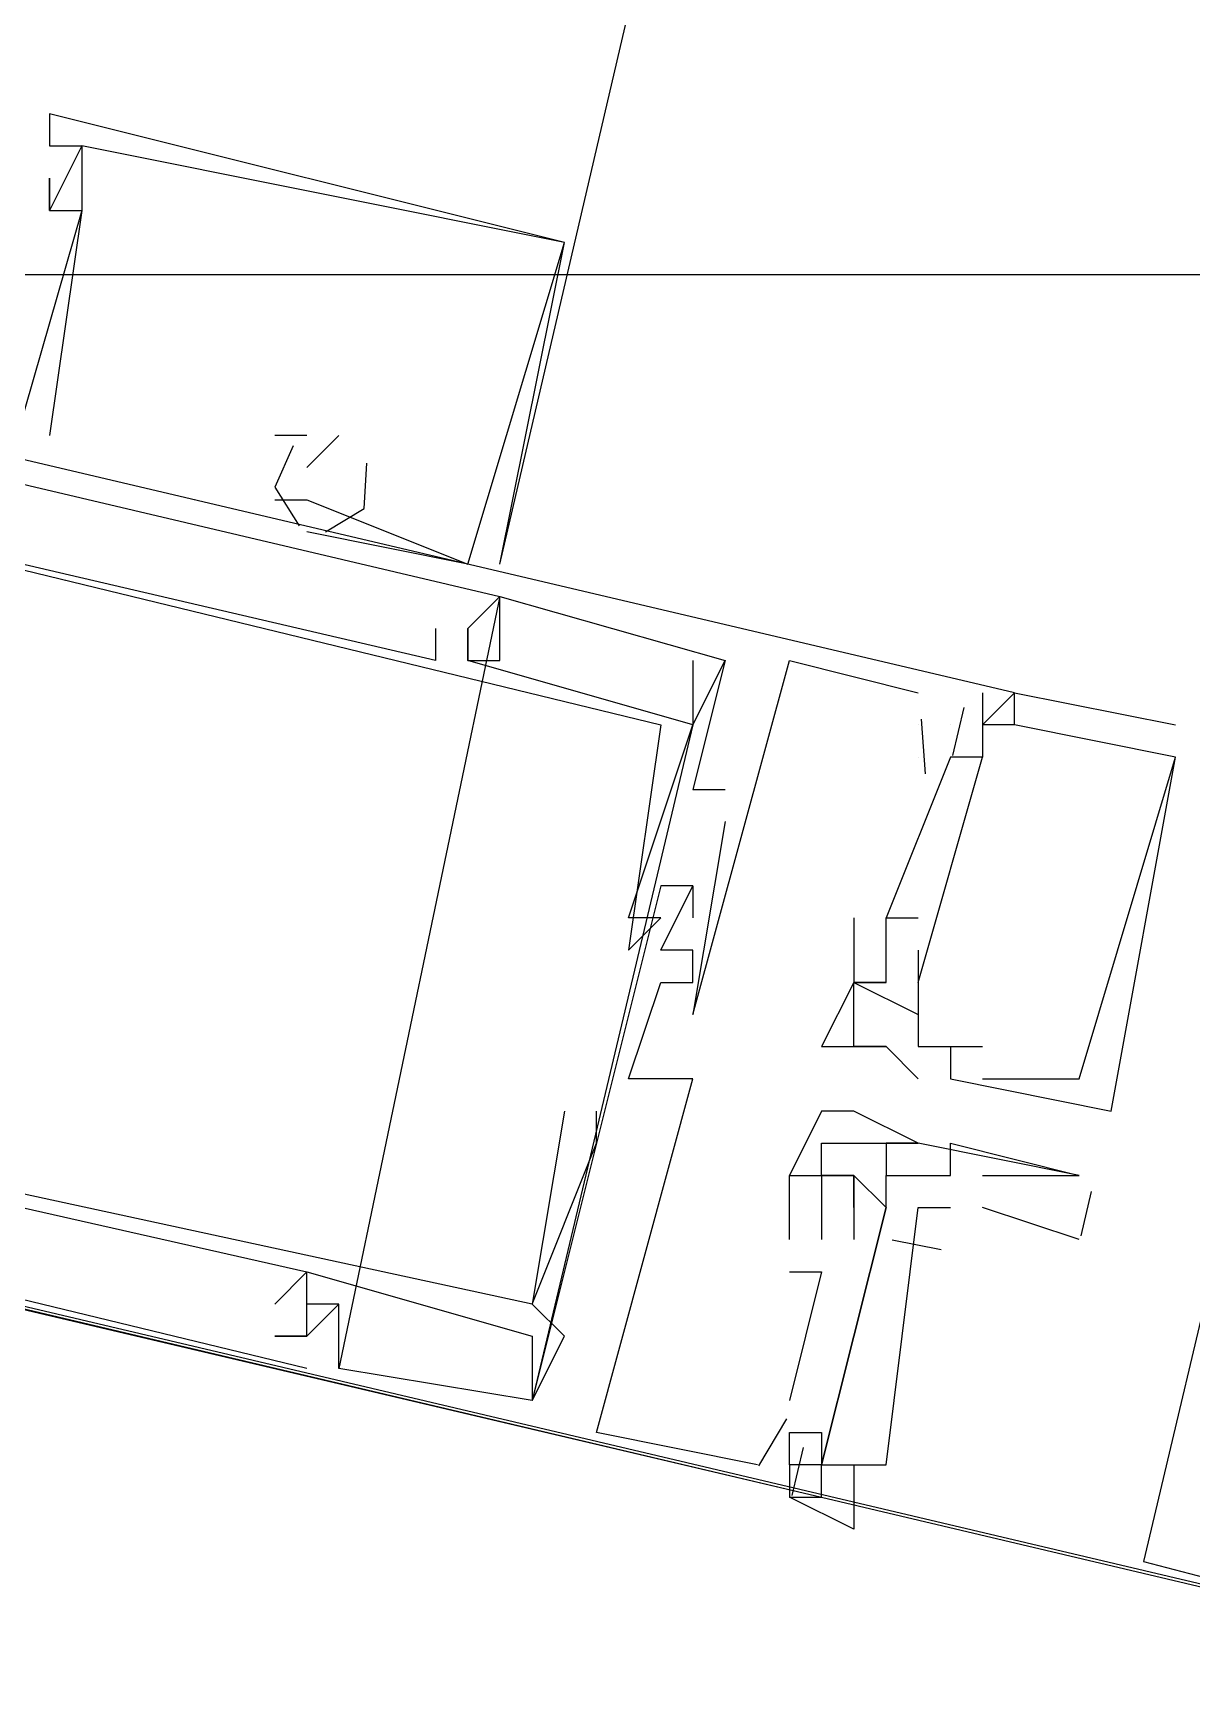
# Model space of a CAD drawing. Header units: feet. Extents: x -84 to 198, y -22 to 181.
# Drawn here: x 123.727 to 124.207, y 111.746 to 112.438 of the extents above; entities that cross this region are included whole.
import ezdxf

# ---------------------------------------------------------------- set-up
doc = ezdxf.new("R2010")
doc.units = ezdxf.units.FT
doc.layers.add('A-AREA-UNIDAD', color=30, linetype='CONTINUOUS')
doc.layers.add('A-LINEA', color=7, linetype='CONTINUOUS')

msp = doc.modelspace()

# ---------------------------------------------------------------- linework, layer by layer
at = {"layer": 'A-AREA-UNIDAD'}
msp.add_lwpolyline([(88, 128.2844), (94.848, 126.6844), (94.928, 125.6533), (94.72, 124.8889), (98.688, 124.0178), (98.88, 125.4578), (99.872, 125.4933), (100.032, 124.0533), (99.68, 123.6444), (99.36, 123.6444), (99.36, 122.9333), (98.96, 122.8978), (97.952, 118.3289), (100.08, 117.9733), (100.192, 117.8133), (106.752, 116.2489), (106.752, 115.7689), (106.912, 115.8933), (114.4, 114.0978), (115.488, 114.2044), (123.28, 112.3378), (124.288, 112.3378), (124.352, 111.8933), (135.968, 109.1733)], dxfattribs=at)
at = {"layer": 'A-LINEA'}
for p, q in [((128.0267, 128.0444), (124.1867, 111.8044)), ((114.5733, 114.0711), (131.1067, 110.1644)), ((114.5733, 114.0711), (127.1067, 111.1111)), ((123.7333, 112.4044), (123.7333, 112.4044)), ((123.7333, 112.4044), (123.7333, 112.4044)), ((123.7333, 112.4044), (123.7333, 112.4044)), ((123.7333, 112.3911), (123.7333, 112.3911)), ((123.7333, 112.3911), (123.7333, 112.3911)), ((123.7333, 112.3911), (123.7333, 112.3911)), ((123.7467, 112.3911), (123.7467, 112.3911)), ((123.7467, 112.3911), (123.7467, 112.3911)), ((123.7467, 112.3911), (123.7467, 112.3911)), ((123.7467, 112.3911), (123.7467, 112.3911)), ((123.7467, 112.3911), (123.7467, 112.3911)), ((123.7467, 112.3911), (123.7467, 112.3911)), ((123.7333, 112.3778), (123.7333, 112.3778)), ((123.7333, 112.3778), (123.7333, 112.3778)), ((123.7333, 112.3778), (123.7333, 112.3778)), ((123.7333, 112.3644), (123.7333, 112.3644)), ((123.7333, 112.3644), (123.7333, 112.3644)), ((123.7333, 112.3644), (123.7333, 112.3644)), ((123.7333, 112.3644), (123.7333, 112.3644)), ((123.7333, 112.3644), (123.7333, 112.3644)), ((123.7333, 112.3644), (123.7333, 112.3644)), ((123.7467, 112.3644), (123.7467, 112.3644)), ((123.7467, 112.3644), (123.7467, 112.3644)), ((123.7467, 112.3644), (123.7467, 112.3644)), ((123.7467, 112.3644), (123.7467, 112.3644)), ((123.7467, 112.3644), (123.7467, 112.3644)), ((123.7467, 112.3644), (123.7467, 112.3644)), ((123.9467, 112.3511), (123.9467, 112.3511)), ((123.9467, 112.3511), (123.9467, 112.3511)), ((123.9467, 112.3511), (123.9467, 112.3511)), ((123.9467, 112.3511), (123.9467, 112.3511)), ((123.9467, 112.3511), (123.9467, 112.3511)), ((123.9467, 112.3511), (123.9467, 112.3511)), ((123.7333, 112.2711), (123.7333, 112.2711)), ((123.7333, 112.2711), (123.7333, 112.2711)), ((123.7333, 112.2711), (123.7333, 112.2711)), ((123.84, 112.2711), (123.8267, 112.2711)), ((123.8267, 112.2711), (123.8267, 112.2711)), ((123.84, 112.2711), (123.8267, 112.2711)), ((123.8267, 112.2711), (123.8267, 112.2711)), ((123.84, 112.2711), (123.8267, 112.2711)), ((123.8267, 112.2711), (123.8267, 112.2711)), ((123.84, 112.2711), (123.84, 112.2711)), ((123.84, 112.2711), (123.84, 112.2711)), ((123.84, 112.2711), (123.84, 112.2711)), ((123.8533, 112.2711), (123.8533, 112.2711)), ((123.8533, 112.2711), (123.8533, 112.2711)), ((123.8533, 112.2711), (123.8533, 112.2711)), ((123.84, 112.2578), (123.84, 112.2578)), ((123.84, 112.2578), (123.84, 112.2578)), ((123.84, 112.2578), (123.84, 112.2578)), ((123.8267, 112.2444), (123.84, 112.2444)), ((123.8267, 112.2444), (123.8267, 112.2444)), ((123.8267, 112.2444), (123.84, 112.2444)), ((123.8267, 112.2444), (123.8267, 112.2444)), ((123.8267, 112.2444), (123.84, 112.2444)), ((123.8267, 112.2444), (123.8267, 112.2444)), ((123.84, 112.2444), (123.84, 112.2444)), ((123.84, 112.2444), (123.84, 112.2444)), ((123.84, 112.2444), (123.84, 112.2444)), ((123.84, 112.2444), (123.84, 112.2444)), ((123.84, 112.2444), (123.84, 112.2444)), ((123.84, 112.2444), (123.84, 112.2444)), ((123.9067, 112.2178), (123.84, 112.2311)), ((123.84, 112.2311), (123.84, 112.2311)), ((123.9067, 112.2178), (123.84, 112.2311)), ((123.84, 112.2311), (123.84, 112.2311)), ((123.9067, 112.2178), (123.84, 112.2311)), ((123.84, 112.2311), (123.84, 112.2311)), ((123.9067, 112.2178), (123.9067, 112.2178)), ((123.9067, 112.2178), (123.9067, 112.2178)), ((123.9067, 112.2178), (123.9067, 112.2178)), ((123.9067, 112.2178), (123.9067, 112.2178)), ((123.9067, 112.2178), (123.9067, 112.2178)), ((123.9067, 112.2178), (123.9067, 112.2178)), ((123.92, 112.2178), (123.92, 112.2178)), ((123.92, 112.2178), (123.92, 112.2178)), ((123.92, 112.2178), (123.92, 112.2178)), ((123.92, 112.2044), (123.8533, 111.8844)), ((123.92, 112.2044), (123.8533, 111.8844)), ((123.92, 112.2044), (123.8533, 111.8844)), ((123.92, 112.2044), (123.92, 112.2044)), ((123.92, 112.2044), (123.92, 112.2044)), ((123.92, 112.2044), (123.92, 112.2044)), ((123.92, 112.2044), (123.92, 112.2044)), ((123.92, 112.2044), (123.92, 112.2044)), ((123.92, 112.2044), (123.92, 112.2044)), ((123.8933, 112.1911), (123.8933, 112.1911)), ((123.8933, 112.1911), (123.8933, 112.1911)), ((123.8933, 112.1911), (123.8933, 112.1911)), ((123.9067, 112.1911), (123.9067, 112.1911)), ((123.9067, 112.1911), (123.9067, 112.1911)), ((123.9067, 112.1911), (123.9067, 112.1911)), ((123.9067, 112.1911), (123.9067, 112.1911)), ((123.9067, 112.1911), (123.9067, 112.1911)), ((123.9067, 112.1911), (123.9067, 112.1911)), ((123.9067, 112.1911), (123.9067, 112.1911)), ((123.9067, 112.1911), (123.9067, 112.1911)), ((123.9067, 112.1911), (123.9067, 112.1911)), ((123.8933, 112.1778), (123.8933, 112.1778)), ((123.8933, 112.1778), (123.8933, 112.1778)), ((123.8933, 112.1778), (123.8933, 112.1778)), ((123.9067, 112.1778), (123.9067, 112.1778)), ((123.9067, 112.1778), (123.9067, 112.1778)), ((123.9067, 112.1778), (123.9067, 112.1778)), ((123.9067, 112.1778), (123.9067, 112.1778)), ((123.9067, 112.1778), (123.9067, 112.1778)), ((123.9067, 112.1778), (123.9067, 112.1778)), ((123.9067, 112.1778), (123.9067, 112.1778)), ((123.9067, 112.1778), (123.9067, 112.1778)), ((123.9067, 112.1778), (123.9067, 112.1778)), ((123.92, 112.1778), (123.92, 112.1778)), ((123.92, 112.1778), (123.92, 112.1778)), ((123.92, 112.1778), (123.92, 112.1778)), ((124, 112.1778), (124, 112.1778)), ((124, 112.1778), (124, 112.1778)), ((124, 112.1778), (124, 112.1778)), ((124, 112.1778), (124, 112.1778)), ((124, 112.1778), (124, 112.1778)), ((124, 112.1778), (124, 112.1778)), ((124.0133, 112.1778), (124.0133, 112.1778)), ((124.0133, 112.1778), (124.0133, 112.1778)), ((124.0133, 112.1778), (124.0133, 112.1778)), ((124.0133, 112.1778), (124.0133, 112.1778)), ((124.0133, 112.1778), (124.0133, 112.1778)), ((124.0133, 112.1778), (124.0133, 112.1778)), ((124.04, 112.1778), (124.04, 112.1778)), ((124.04, 112.1778), (124.04, 112.1778)), ((124.04, 112.1778), (124.04, 112.1778)), ((124.0933, 112.1644), (124.0933, 112.1644)), ((124.0933, 112.1644), (124.0933, 112.1644)), ((124.0933, 112.1644), (124.0933, 112.1644)), ((124.12, 112.1644), (124.12, 112.1644)), ((124.12, 112.1644), (124.12, 112.1644)), ((124.12, 112.1644), (124.12, 112.1644)), ((124.1333, 112.1644), (124.1333, 112.1644)), ((124.1333, 112.1644), (124.1333, 112.1644)), ((124.1333, 112.1644), (124.1333, 112.1644)), ((124.1333, 112.1644), (124.1333, 112.1644)), ((124.1333, 112.1644), (124.1333, 112.1644)), ((124.1333, 112.1644), (124.1333, 112.1644)), ((124.0946, 112.1535), (124.0962, 112.1309)), ((124.0946, 112.1535), (124.0962, 112.1309)), ((124.0946, 112.1535), (124.0962, 112.1309)), ((124.1123, 112.1584), (124.1076, 112.1384)), ((124.1123, 112.1584), (124.1076, 112.1384)), ((124.1123, 112.1584), (124.1076, 112.1384)), ((124, 112.1511), (123.9333, 111.8711)), ((124, 112.1511), (123.9333, 111.8711)), ((124, 112.1511), (123.9333, 111.8711)), ((123.9867, 112.1511), (123.9867, 112.1511)), ((123.9867, 112.1511), (123.9867, 112.1511)), ((123.9867, 112.1511), (123.9867, 112.1511)), ((124, 112.1511), (124, 112.1511)), ((124, 112.1511), (124, 112.1511)), ((124, 112.1511), (124, 112.1511)), ((124, 112.1511), (124, 112.1511)), ((124, 112.1511), (124, 112.1511)), ((124, 112.1511), (124, 112.1511)), ((124.0933, 112.1511), (124.0933, 112.1511)), ((124.0933, 112.1511), (124.0933, 112.1511)), ((124.0933, 112.1511), (124.0933, 112.1511)), ((124.1067, 112.1511), (124.1067, 112.1511)), ((124.1067, 112.1511), (124.1067, 112.1511)), ((124.1067, 112.1511), (124.1067, 112.1511)), ((124.1067, 112.1511), (124.1067, 112.1511)), ((124.1067, 112.1511), (124.1067, 112.1511)), ((124.1067, 112.1511), (124.1067, 112.1511)), ((124.12, 112.1511), (124.12, 112.1511)), ((124.12, 112.1511), (124.12, 112.1511)), ((124.12, 112.1511), (124.12, 112.1511)), ((124.12, 112.1511), (124.12, 112.1511)), ((124.12, 112.1511), (124.12, 112.1511)), ((124.12, 112.1511), (124.12, 112.1511)), ((124.12, 112.1511), (124.12, 112.1511)), ((124.12, 112.1511), (124.12, 112.1511)), ((124.12, 112.1511), (124.12, 112.1511)), ((124.1333, 112.1511), (124.1333, 112.1511)), ((124.1333, 112.1511), (124.1333, 112.1511)), ((124.1333, 112.1511), (124.1333, 112.1511)), ((124.1333, 112.1511), (124.1333, 112.1511)), ((124.1333, 112.1511), (124.1333, 112.1511)), ((124.1333, 112.1511), (124.1333, 112.1511)), ((124.2, 112.1511), (124.2, 112.1511)), ((124.2, 112.1511), (124.2, 112.1511)), ((124.2, 112.1511), (124.2, 112.1511)), ((124.1067, 112.1378), (124.08, 112.0711)), ((124.1067, 112.1378), (124.08, 112.0711)), ((124.1067, 112.1378), (124.08, 112.0711)), ((124.0933, 112.1378), (124.0933, 112.1378)), ((124.0933, 112.0444), (124.12, 112.1378)), ((124.0933, 112.1378), (124.0933, 112.1378)), ((124.0933, 112.0444), (124.12, 112.1378)), ((124.0933, 112.1378), (124.0933, 112.1378)), ((124.0933, 112.0444), (124.12, 112.1378)), ((124.1067, 112.1378), (124.1067, 112.1378)), ((124.1067, 112.1378), (124.1067, 112.1378)), ((124.1067, 112.1378), (124.1067, 112.1378)), ((124.1067, 112.1378), (124.1067, 112.1378)), ((124.1067, 112.1378), (124.1067, 112.1378)), ((124.1067, 112.1378), (124.1067, 112.1378)), ((124.12, 112.1378), (124.12, 112.1378)), ((124.12, 112.1378), (124.12, 112.1378)), ((124.12, 112.1378), (124.12, 112.1378)), ((124.12, 112.1378), (124.12, 112.1378)), ((124.12, 112.1378), (124.12, 112.1378)), ((124.12, 112.1378), (124.12, 112.1378)), ((124.2, 112.1378), (124.2, 112.1378)), ((124.2, 112.1378), (124.2, 112.1378)), ((124.2, 112.1378), (124.2, 112.1378)), ((124.2, 112.1378), (124.2, 112.1378)), ((124.2, 112.1378), (124.2, 112.1378)), ((124.2, 112.1378), (124.2, 112.1378)), ((124, 112.1244), (124, 112.1244)), ((124, 112.1244), (124, 112.1244)), ((124, 112.1244), (124, 112.1244)), ((124.0133, 112.1244), (124.0133, 112.1244)), ((124.0133, 112.1244), (124.0133, 112.1244)), ((124.0133, 112.1244), (124.0133, 112.1244)), ((124.0133, 112.1111), (124.0133, 112.1111)), ((124.0133, 112.1111), (124.0133, 112.1111)), ((124.0133, 112.1111), (124.0133, 112.1111)), ((123.9867, 112.0844), (123.9867, 112.0844)), ((123.9867, 112.0844), (123.9867, 112.0844)), ((123.9867, 112.0844), (123.9867, 112.0844)), ((124, 112.0844), (124, 112.0844)), ((124, 112.0844), (124, 112.0844)), ((124, 112.0844), (124, 112.0844)), ((124, 112.0844), (124, 112.0844)), ((124, 112.0844), (124, 112.0844)), ((124, 112.0844), (124, 112.0844)), ((123.9733, 112.0711), (123.9733, 112.0711)), ((123.9733, 112.0711), (123.9733, 112.0711)), ((123.9733, 112.0711), (123.9733, 112.0711)), ((123.9867, 112.0711), (123.9867, 112.0711)), ((123.9867, 112.0711), (123.9867, 112.0711)), ((123.9867, 112.0711), (123.9867, 112.0711)), ((124, 112.0711), (124, 112.0711)), ((124, 112.0711), (124, 112.0711)), ((124, 112.0711), (124, 112.0711)), ((124.0667, 112.0711), (124.0667, 112.0711)), ((124.0667, 112.0711), (124.0667, 112.0711)), ((124.0667, 112.0711), (124.0667, 112.0711)), ((124.08, 112.0711), (124.08, 112.0711)), ((124.08, 112.0711), (124.08, 112.0711)), ((124.08, 112.0711), (124.08, 112.0711)), ((124.08, 112.0711), (124.08, 112.0711)), ((124.08, 112.0711), (124.08, 112.0711)), ((124.08, 112.0711), (124.08, 112.0711)), ((124.0933, 112.0711), (124.0933, 112.0711)), ((124.0933, 112.0711), (124.0933, 112.0711)), ((124.0933, 112.0711), (124.0933, 112.0711)), ((123.9733, 112.0578), (123.9733, 112.0578)), ((123.9733, 112.0578), (123.9733, 112.0578)), ((123.9733, 112.0578), (123.9733, 112.0578)), ((123.9867, 112.0578), (123.9867, 112.0578)), ((123.9867, 112.0578), (123.9867, 112.0578)), ((123.9867, 112.0578), (123.9867, 112.0578)), ((124, 112.0578), (124, 112.0578)), ((124, 112.0578), (124, 112.0578)), ((124, 112.0578), (124, 112.0578)), ((124.08, 112.0578), (124.08, 112.0578)), ((124.08, 112.0578), (124.08, 112.0578)), ((124.08, 112.0578), (124.08, 112.0578)), ((124.0933, 112.0578), (124.0933, 112.0578)), ((124.0933, 112.0578), (124.0933, 112.0578)), ((124.0933, 112.0578), (124.0933, 112.0578)), ((123.9867, 112.0444), (123.9867, 112.0444)), ((123.9867, 112.0444), (123.9867, 112.0444)), ((123.9867, 112.0444), (123.9867, 112.0444)), ((124, 112.0444), (124, 112.0444)), ((124, 112.0444), (124, 112.0444)), ((124, 112.0444), (124, 112.0444)), ((124.0667, 112.0444), (124.0667, 112.0444)), ((124.0667, 112.0444), (124.0667, 112.0444)), ((124.0667, 112.0444), (124.0933, 112.0311)), ((124.0667, 112.0444), (124.0667, 112.0444)), ((124.0667, 112.0444), (124.0667, 112.0444)), ((124.0667, 112.0444), (124.0667, 112.0444)), ((124.0667, 112.0444), (124.0667, 112.0444)), ((124.0667, 112.0444), (124.0933, 112.0311)), ((124.0667, 112.0444), (124.0667, 112.0444)), ((124.0667, 112.0444), (124.0667, 112.0444)), ((124.0667, 112.0444), (124.0667, 112.0444)), ((124.0667, 112.0444), (124.0667, 112.0444)), ((124.0667, 112.0444), (124.0933, 112.0311)), ((124.0667, 112.0444), (124.0667, 112.0444)), ((124.0667, 112.0444), (124.0667, 112.0444)), ((124.08, 112.0444), (124.08, 112.0444)), ((124.08, 112.0444), (124.08, 112.0444)), ((124.08, 112.0444), (124.08, 112.0444)), ((124.08, 112.0444), (124.08, 112.0444)), ((124.08, 112.0444), (124.08, 112.0444)), ((124.08, 112.0444), (124.08, 112.0444)), ((124.08, 112.0444), (124.08, 112.0444)), ((124.08, 112.0444), (124.08, 112.0444)), ((124.08, 112.0444), (124.08, 112.0444)), ((124.0933, 112.0444), (124.0933, 112.0444)), ((124.0933, 112.0444), (124.0933, 112.0444)), ((124.0933, 112.0444), (124.0933, 112.0444)), ((124.0933, 112.0444), (124.0933, 112.0444)), ((124.0933, 112.0444), (124.0933, 112.0444)), ((124.0933, 112.0444), (124.0933, 112.0444)), ((124.0933, 112.0444), (124.0933, 112.0444)), ((124.0933, 112.0444), (124.0933, 112.0444)), ((124.0933, 112.0444), (124.0933, 112.0444)), ((124, 112.0311), (124, 112.0311)), ((124, 112.0311), (124, 112.0311)), ((124, 112.0311), (124, 112.0311)), ((124.0667, 112.0311), (124.0667, 112.0311)), ((124.0667, 112.0311), (124.0667, 112.0311)), ((124.0667, 112.0311), (124.0667, 112.0311)), ((124.0933, 112.0311), (124.0933, 112.0311)), ((124.0933, 112.0311), (124.0933, 112.0178)), ((124.0933, 112.0311), (124.0933, 112.0311)), ((124.0933, 112.0311), (124.0933, 112.0311)), ((124.0933, 112.0311), (124.0933, 112.0311)), ((124.0933, 112.0311), (124.0933, 112.0178)), ((124.0933, 112.0311), (124.0933, 112.0311)), ((124.0933, 112.0311), (124.0933, 112.0311)), ((124.0933, 112.0311), (124.0933, 112.0311)), ((124.0933, 112.0311), (124.0933, 112.0178)), ((124.0933, 112.0311), (124.0933, 112.0311)), ((124.0933, 112.0311), (124.0933, 112.0311)), ((124.0533, 112.0178), (124.0533, 112.0178)), ((124.0533, 112.0178), (124.0533, 112.0178)), ((124.0533, 112.0178), (124.0533, 112.0178)), ((124.0667, 112.0178), (124.0667, 112.0178)), ((124.0667, 112.0178), (124.0667, 112.0178)), ((124.0667, 112.0178), (124.0667, 112.0178)), ((124.0667, 112.0178), (124.0667, 112.0178)), ((124.0667, 112.0178), (124.0667, 112.0178)), ((124.0667, 112.0178), (124.0667, 112.0178)), ((124.08, 112.0178), (124.08, 112.0178)), ((124.08, 112.0178), (124.08, 112.0178)), ((124.08, 112.0178), (124.08, 112.0178)), ((124.08, 112.0178), (124.08, 112.0178)), ((124.08, 112.0178), (124.08, 112.0178)), ((124.08, 112.0178), (124.08, 112.0178)), ((124.0933, 112.0178), (124.12, 112.0178)), ((124.0933, 112.0178), (124.0933, 112.0178)), ((124.0933, 112.0178), (124.0933, 112.0178)), ((124.0933, 112.0178), (124.0933, 112.0178)), ((124.0933, 112.0178), (124.12, 112.0178)), ((124.0933, 112.0178), (124.0933, 112.0178)), ((124.0933, 112.0178), (124.0933, 112.0178)), ((124.0933, 112.0178), (124.0933, 112.0178)), ((124.0933, 112.0178), (124.12, 112.0178)), ((124.0933, 112.0178), (124.0933, 112.0178)), ((124.0933, 112.0178), (124.0933, 112.0178)), ((124.0933, 112.0178), (124.0933, 112.0178)), ((124.1067, 112.0178), (124.1067, 112.0178)), ((124.1067, 112.0178), (124.1067, 112.0178)), ((124.1067, 112.0178), (124.1067, 112.0178)), ((124.1067, 112.0178), (124.1067, 112.0178)), ((124.1067, 112.0178), (124.1067, 112.0178)), ((124.1067, 112.0178), (124.1067, 112.0178)), ((124.12, 112.0178), (124.12, 112.0178)), ((124.12, 112.0178), (124.12, 112.0178)), ((124.12, 112.0178), (124.12, 112.0178)), ((123.9733, 112.0044), (123.9733, 112.0044)), ((123.9733, 112.0044), (123.9733, 112.0044)), ((123.9733, 112.0044), (123.9733, 112.0044)), ((123.9867, 112.0044), (123.9867, 112.0044)), ((123.9867, 112.0044), (123.9867, 112.0044)), ((123.9867, 112.0044), (123.9867, 112.0044)), ((124, 112.0044), (124, 112.0044)), ((124, 112.0044), (124, 112.0044)), ((124, 112.0044), (124, 112.0044)), ((124.0933, 112.0044), (124.0933, 112.0044)), ((124.0933, 112.0044), (124.0933, 112.0044)), ((124.0933, 112.0044), (124.0933, 112.0044)), ((124.1067, 112.0044), (124.1067, 112.0044)), ((124.1067, 112.0044), (124.1067, 112.0044)), ((124.1067, 112.0044), (124.1067, 112.0044)), ((124.12, 112.0044), (124.12, 112.0044)), ((124.12, 112.0044), (124.12, 112.0044)), ((124.12, 112.0044), (124.12, 112.0044)), ((124.16, 112.0044), (124.16, 112.0044)), ((124.16, 112.0044), (124.16, 112.0044)), ((124.16, 112.0044), (124.16, 112.0044)), ((123.84, 111.8844), (123.4, 111.9911)), ((123.84, 111.8844), (123.4, 111.9911)), ((123.84, 111.8844), (123.4, 111.9911)), ((123.9467, 111.9911), (123.9467, 111.9911)), ((123.9467, 111.9911), (123.9467, 111.9911)), ((123.9467, 111.9911), (123.9467, 111.9911)), ((123.96, 111.9911), (123.96, 111.9911)), ((123.96, 111.9911), (123.96, 111.9911)), ((123.96, 111.9911), (123.96, 111.9911)), ((124.0533, 111.9911), (124.0533, 111.9911)), ((124.0667, 111.9911), (124.0667, 111.9911)), ((124.1733, 111.9911), (124.1733, 111.9911)), ((124.1733, 111.9911), (124.1733, 111.9911)), ((124.1733, 111.9911), (124.1733, 111.9911)), ((123.96, 111.9778), (123.96, 111.9778)), ((123.96, 111.9778), (123.96, 111.9778)), ((123.96, 111.9778), (123.96, 111.9778)), ((124.0533, 111.9778), (124.0533, 111.9778)), ((124.08, 111.9778), (124.08, 111.9778)), ((124.08, 111.9778), (124.08, 111.9778)), ((124.08, 111.9778), (124.08, 111.9778)), ((124.0933, 111.9778), (124.0933, 111.9778)), ((124.0933, 111.9778), (124.0933, 111.9778)), ((124.1067, 111.9778), (124.1067, 111.9778)), ((124.04, 111.9644), (124.04, 111.9644)), ((124.04, 111.9644), (124.04, 111.9644)), ((124.04, 111.9644), (124.04, 111.9644)), ((124.04, 111.9644), (124.04, 111.9644)), ((124.0533, 111.9644), (124.0533, 111.9644)), ((124.0533, 111.9644), (124.0533, 111.9644)), ((124.0533, 111.9644), (124.0533, 111.9644)), ((124.0533, 111.9644), (124.0533, 111.9644)), ((124.0533, 111.9644), (124.0533, 111.9644)), ((124.0667, 111.9644), (124.0667, 111.9644)), ((124.0667, 111.9644), (124.0667, 111.9644)), ((124.0667, 111.9644), (124.0667, 111.9644)), ((124.0667, 111.9644), (124.0667, 111.9644)), ((124.0667, 111.9644), (124.0667, 111.9644)), ((124.0667, 111.9644), (124.0667, 111.9644)), ((124.08, 111.9644), (124.08, 111.9644)), ((124.08, 111.9644), (124.08, 111.9644)), ((124.1067, 111.9644), (124.1067, 111.9644)), ((124.12, 111.9644), (124.16, 111.9644)), ((124.16, 111.9644), (124.16, 111.9644)), ((124.165, 111.9577), (124.1607, 111.9393)), ((124.0533, 111.9511), (124.0533, 111.9511)), ((124.0533, 111.9511), (124.0533, 111.9511)), ((124.0533, 111.9511), (124.0533, 111.9511)), ((124.0667, 111.9511), (124.0667, 111.9511)), ((124.0667, 111.9511), (124.0667, 111.9511)), ((124.0667, 111.9511), (124.0667, 111.9511)), ((124.0667, 111.9511), (124.0667, 111.9511)), ((124.08, 111.9511), (124.08, 111.9511)), ((124.08, 111.9511), (124.08, 111.9511)), ((124.08, 111.9511), (124.08, 111.9511)), ((124.08, 111.9511), (124.08, 111.9511)), ((124.12, 111.9511), (124.12, 111.9511)), ((124.16, 111.9378), (124.12, 111.9511)), ((124.04, 111.9378), (124.04, 111.9378)), ((124.04, 111.9378), (124.04, 111.9378)), ((124.04, 111.9378), (124.04, 111.9378)), ((124.04, 111.9378), (124.04, 111.9378)), ((124.04, 111.9378), (124.04, 111.9378)), ((124.04, 111.9378), (124.04, 111.9378)), ((124.0533, 111.9378), (124.0533, 111.9378)), ((124.0533, 111.9378), (124.0533, 111.9378)), ((124.0533, 111.9378), (124.0533, 111.9378)), ((124.0533, 111.9378), (124.0533, 111.9378)), ((124.0533, 111.9378), (124.0533, 111.9378)), ((124.0533, 111.9378), (124.0533, 111.9378)), ((124.0533, 111.9378), (124.0533, 111.9378)), ((124.0533, 111.9378), (124.0533, 111.9378)), ((124.0533, 111.9378), (124.0533, 111.9378)), ((124.0667, 111.9378), (124.0667, 111.9378)), ((124.0667, 111.9378), (124.0667, 111.9378)), ((124.0667, 111.9378), (124.0667, 111.9378)), ((124.1028, 111.9336), (124.0825, 111.9375)), ((124.1028, 111.9336), (124.0825, 111.9375)), ((124.1028, 111.9336), (124.0825, 111.9375)), ((123.84, 111.9244), (123.84, 111.9244)), ((123.84, 111.9244), (123.84, 111.9244)), ((123.84, 111.9244), (123.84, 111.9244)), ((123.84, 111.9244), (123.84, 111.9244)), ((123.84, 111.9244), (123.84, 111.9244)), ((123.84, 111.9244), (123.84, 111.9244)), ((124.04, 111.9244), (124.04, 111.9244)), ((124.04, 111.9244), (124.04, 111.9244)), ((124.04, 111.9244), (124.04, 111.9244)), ((124.0533, 111.9244), (124.0533, 111.9244)), ((124.0533, 111.9244), (124.0533, 111.9244)), ((124.0533, 111.9244), (124.0533, 111.9244)), ((123.8267, 111.9111), (123.8267, 111.9111)), ((123.8267, 111.9111), (123.8267, 111.9111)), ((123.8267, 111.9111), (123.8267, 111.9111)), ((123.84, 111.9111), (123.84, 111.9111)), ((123.8533, 111.9111), (123.84, 111.8978)), ((123.84, 111.9111), (123.84, 111.9111)), ((123.84, 111.9111), (123.84, 111.9111)), ((123.8533, 111.9111), (123.84, 111.8978)), ((123.84, 111.9111), (123.84, 111.9111)), ((123.84, 111.9111), (123.84, 111.9111)), ((123.8533, 111.9111), (123.84, 111.8978)), ((123.84, 111.9111), (123.84, 111.9111)), ((123.8533, 111.9111), (123.8533, 111.9111)), ((123.8533, 111.9111), (123.8533, 111.9111)), ((123.8533, 111.9111), (123.8533, 111.9111)), ((123.8533, 111.9111), (123.8533, 111.9111)), ((123.8533, 111.9111), (123.8533, 111.9111)), ((123.8533, 111.9111), (123.8533, 111.9111)), ((123.9333, 111.9111), (123.9333, 111.9111)), ((123.9333, 111.9111), (123.9333, 111.9111)), ((123.9333, 111.9111), (123.9333, 111.9111)), ((123.9333, 111.9111), (123.9333, 111.9111)), ((123.9333, 111.9111), (123.9333, 111.9111)), ((123.9333, 111.9111), (123.9333, 111.9111)), ((123.8267, 111.8978), (123.8267, 111.8978)), ((123.84, 111.8978), (123.8267, 111.8978)), ((123.8267, 111.8978), (123.8267, 111.8978)), ((123.84, 111.8978), (123.8267, 111.8978)), ((123.8267, 111.8978), (123.8267, 111.8978)), ((123.84, 111.8978), (123.8267, 111.8978)), ((123.84, 111.8978), (123.84, 111.8978)), ((123.84, 111.8978), (123.84, 111.8978)), ((123.84, 111.8978), (123.84, 111.8978)), ((123.84, 111.8978), (123.84, 111.8978)), ((123.84, 111.8978), (123.84, 111.8978)), ((123.84, 111.8978), (123.84, 111.8978)), ((123.9333, 111.8978), (123.9333, 111.8978)), ((123.9333, 111.8978), (123.9333, 111.8978)), ((123.9333, 111.8978), (123.9333, 111.8978)), ((123.9467, 111.8978), (123.9467, 111.8978)), ((123.9467, 111.8978), (123.9467, 111.8978)), ((123.9467, 111.8978), (123.9467, 111.8978)), ((123.84, 111.8844), (123.84, 111.8844)), ((123.84, 111.8844), (123.84, 111.8844)), ((123.84, 111.8844), (123.84, 111.8844)), ((123.8533, 111.8844), (123.8533, 111.8844)), ((123.8533, 111.8844), (123.8533, 111.8844)), ((123.8533, 111.8844), (123.8533, 111.8844)), ((123.9333, 111.8711), (123.9333, 111.8711)), ((123.9333, 111.8711), (123.9333, 111.8711)), ((123.9333, 111.8711), (123.9333, 111.8711)), ((123.9333, 111.8711), (123.9333, 111.8711)), ((123.9333, 111.8711), (123.9333, 111.8711)), ((123.9333, 111.8711), (123.9333, 111.8711)), ((124.04, 111.8711), (124.04, 111.8711)), ((124.04, 111.8711), (124.04, 111.8711)), ((124.04, 111.8711), (124.04, 111.8711)), ((124.0388, 111.8635), (124.0272, 111.844)), ((124.0388, 111.8635), (124.0272, 111.844)), ((124.0388, 111.8635), (124.0272, 111.844)), ((123.96, 111.8578), (123.96, 111.8578)), ((123.96, 111.8578), (123.96, 111.8578)), ((123.96, 111.8578), (123.96, 111.8578)), ((124.04, 111.8578), (124.04, 111.8578)), ((124.04, 111.8578), (124.04, 111.8578)), ((124.04, 111.8578), (124.04, 111.8578)), ((124.0533, 111.8578), (124.0533, 111.8578)), ((124.0533, 111.8578), (124.0533, 111.8578)), ((124.0533, 111.8578), (124.0533, 111.8578)), ((124.0533, 111.8578), (124.0533, 111.8578)), ((124.0533, 111.8578), (124.0533, 111.8578)), ((124.0533, 111.8578), (124.0533, 111.8578)), ((124.0457, 111.8517), (124.0409, 111.8317)), ((124.0457, 111.8517), (124.0409, 111.8317)), ((124.0457, 111.8517), (124.0409, 111.8317)), ((124.0267, 111.8444), (124.0267, 111.8444)), ((124.0267, 111.8444), (124.0267, 111.8444)), ((124.0267, 111.8444), (124.0267, 111.8444)), ((124.04, 111.8444), (124.04, 111.8444)), ((124.04, 111.8444), (124.04, 111.8444)), ((124.04, 111.8444), (124.04, 111.8444)), ((124.04, 111.8444), (124.04, 111.8444)), ((124.04, 111.8444), (124.04, 111.8444)), ((124.04, 111.8444), (124.04, 111.8444)), ((124.0533, 111.8444), (124.0533, 111.8444)), ((124.0533, 111.8444), (124.0533, 111.8444)), ((124.0533, 111.8444), (124.0533, 111.8444)), ((124.0533, 111.8444), (124.0533, 111.8444)), ((124.0533, 111.8444), (124.0533, 111.8444)), ((124.0533, 111.8444), (124.0533, 111.8444)), ((124.04, 111.8311), (124.04, 111.8311)), ((124.04, 111.8311), (124.04, 111.8311)), ((124.04, 111.8311), (124.04, 111.8311)), ((124.04, 111.8311), (124.04, 111.8311)), ((124.04, 111.8311), (124.04, 111.8311)), ((124.04, 111.8311), (124.04, 111.8311)), ((124.0533, 111.8311), (124.0533, 111.8311)), ((124.0533, 111.8311), (124.0533, 111.8311)), ((124.0533, 111.8311), (124.0533, 111.8311)), ((124.0533, 111.8311), (124.0533, 111.8311)), ((124.0533, 111.8311), (124.0533, 111.8311)), ((124.0533, 111.8311), (124.0533, 111.8311))]:
    msp.add_line(p, q, dxfattribs=at)
for points in [[(103.1067, 159.3911), (103.0667, 159.2178), (102.5733, 157.1111), (102.8667, 156.9378), (100.9867, 148.9911), (103.5867, 148.3778), (103.4267, 147.7244), (111.4267, 145.8444), (113.8133, 145.2711), (117.8667, 144.3111), (114.9067, 131.8311), (119.4533, 130.7511), (119.2933, 130.0978), (122, 129.4578), (128.0267, 128.0444), (124.1867, 111.8044), (124.44, 111.7378), (125.7867, 111.4178), (129.48, 110.5511), (135.96, 109.0178), (135.88, 108.6844), (141.96, 107.2578)], [(103.1067, 159.3911), (103.0667, 159.2178), (102.5733, 157.1111), (102.8667, 156.9378), (100.9867, 148.9911), (103.5867, 148.3778), (103.4267, 147.7244), (111.4267, 145.8444), (113.8133, 145.2711), (117.8667, 144.3111), (114.9067, 131.8311), (119.4533, 130.7511), (119.2933, 130.0978), (122, 129.4578), (128.0267, 128.0444), (124.1867, 111.8044), (124.44, 111.7378), (125.7867, 111.4178), (129.48, 110.5511), (135.96, 109.0178), (135.88, 108.6844), (141.96, 107.2578)], [(123.92, 112.2178), (124.3333, 113.9911), (124.72, 115.6178)], [(123.92, 112.2178), (123.9467, 112.3511), (123.7333, 112.4044), (123.7333, 112.3911), (123.7467, 112.3911), (123.7333, 112.3644), (123.7333, 112.3778), (123.7333, 112.3644), (123.7467, 112.3644), (123.72, 112.2711), (123.68, 112.2844), (123.68, 112.3111), (123.6667, 112.3111), (123.64, 112.3244), (123.6133, 112.3244), (123.6, 112.3378), (123.5867, 112.3111)], [(123.92, 112.2178), (123.9467, 112.3511), (123.7333, 112.4044), (123.7333, 112.3911), (123.7467, 112.3911), (123.7333, 112.3644), (123.7333, 112.3778), (123.7333, 112.3644), (123.7467, 112.3644), (123.72, 112.2711), (123.68, 112.2844), (123.68, 112.3111), (123.6667, 112.3111), (123.64, 112.3244), (123.6133, 112.3244), (123.6, 112.3378), (123.5867, 112.3111)], [(123.92, 112.2178), (123.9467, 112.3511), (123.7333, 112.4044), (123.7333, 112.3911), (123.7467, 112.3911), (123.7333, 112.3644), (123.7333, 112.3778), (123.7333, 112.3644), (123.7467, 112.3644), (123.72, 112.2711), (123.68, 112.2844), (123.68, 112.3111), (123.6667, 112.3111), (123.64, 112.3244), (123.6133, 112.3244), (123.6, 112.3378), (123.5867, 112.3111)], [(123.84, 112.2444), (123.9067, 112.2178), (123.9467, 112.3511), (123.7467, 112.3911), (123.7467, 112.3644), (123.7467, 112.3644), (123.7333, 112.2711)], [(123.84, 112.2444), (123.9067, 112.2178), (123.9467, 112.3511), (123.7467, 112.3911), (123.7467, 112.3644), (123.7467, 112.3644), (123.7333, 112.2711)], [(123.84, 112.2444), (123.9067, 112.2178), (123.9467, 112.3511), (123.7467, 112.3911), (123.7467, 112.3644), (123.7467, 112.3644), (123.7333, 112.2711)], [(124.1333, 112.1511), (124.1333, 112.1644), (123.4533, 112.3244), (123.4133, 112.1644), (123.4267, 112.1644), (123.44, 112.1778)], [(124.1333, 112.1511), (124.1333, 112.1644), (123.4533, 112.3244), (123.4133, 112.1644), (123.4267, 112.1644), (123.44, 112.1778)], [(124.1333, 112.1511), (124.1333, 112.1644), (123.4533, 112.3244), (123.4133, 112.1644), (123.4267, 112.1644), (123.44, 112.1778)], [(123.8933, 112.1911), (123.8933, 112.1778), (123.4933, 112.2711), (123.4933, 112.2844), (123.4667, 112.2978), (123.4667, 112.3111)], [(123.4667, 112.3111), (123.92, 112.2044), (123.9067, 112.1911), (123.9067, 112.1778), (123.9067, 112.1911)], [(123.8933, 112.1911), (123.8933, 112.1778), (123.4933, 112.2711), (123.4933, 112.2844), (123.4667, 112.2978), (123.4667, 112.3111)], [(123.4667, 112.3111), (123.92, 112.2044), (123.9067, 112.1911), (123.9067, 112.1778), (123.9067, 112.1911)], [(123.8933, 112.1911), (123.8933, 112.1778), (123.4933, 112.2711), (123.4933, 112.2844), (123.4667, 112.2978), (123.4667, 112.3111)], [(123.4667, 112.3111), (123.92, 112.2044), (123.9067, 112.1911), (123.9067, 112.1778), (123.9067, 112.1911)], [(123.4933, 112.2711), (123.9867, 112.1511), (123.9733, 112.0578), (123.9733, 112.0578), (123.9867, 112.0711), (123.9733, 112.0711), (124, 112.1511), (124.0133, 112.1778)], [(123.4933, 112.2711), (123.9867, 112.1511), (123.9733, 112.0578), (123.9733, 112.0578), (123.9867, 112.0711), (123.9733, 112.0711), (124, 112.1511), (124.0133, 112.1778)], [(123.4933, 112.2711), (123.9867, 112.1511), (123.9733, 112.0578), (123.9733, 112.0578), (123.9867, 112.0711), (123.9733, 112.0711), (124, 112.1511), (124.0133, 112.1778)], [(123.8533, 112.2711), (123.84, 112.2578), (123.84, 112.2578)], [(123.8533, 112.2711), (123.84, 112.2578), (123.84, 112.2578)], [(123.8533, 112.2711), (123.84, 112.2578), (123.84, 112.2578)], [(123.8343, 112.2668), (123.8267, 112.2496), (123.8368, 112.2337)], [(123.8343, 112.2668), (123.8267, 112.2496), (123.8368, 112.2337)], [(123.8343, 112.2668), (123.8267, 112.2496), (123.8368, 112.2337)], [(123.8477, 112.2311), (123.8638, 112.2408), (123.8648, 112.2596)], [(123.8477, 112.2311), (123.8638, 112.2408), (123.8648, 112.2596)], [(123.8477, 112.2311), (123.8638, 112.2408), (123.8648, 112.2596)], [(123.9067, 112.1778), (123.92, 112.1778), (123.92, 112.2044), (124.0133, 112.1778), (124, 112.1244), (124.0133, 112.1244)], [(123.9067, 112.1778), (123.92, 112.1778), (123.92, 112.2044), (124.0133, 112.1778), (124, 112.1244), (124.0133, 112.1244)], [(123.9067, 112.1778), (123.92, 112.1778), (123.92, 112.2044), (124.0133, 112.1778), (124, 112.1244), (124.0133, 112.1244)], [(124, 112.1778), (124, 112.1511), (123.9067, 112.1778), (123.9067, 112.1911)], [(124, 112.1778), (124, 112.1511), (123.9067, 112.1778), (123.9067, 112.1911)], [(124, 112.1778), (124, 112.1511), (123.9067, 112.1778), (123.9067, 112.1911)], [(124.0133, 112.1111), (124, 112.0311), (124.04, 112.1778), (124.0933, 112.1644)], [(124.0133, 112.1111), (124, 112.0311), (124.04, 112.1778), (124.0933, 112.1644)], [(124.0133, 112.1111), (124, 112.0311), (124.04, 112.1778), (124.0933, 112.1644)], [(124.12, 112.1644), (124.12, 112.1644), (124.12, 112.1511)], [(124.12, 112.0044), (124.16, 112.0044), (124.16, 112.0044), (124.2, 112.1378), (124.2, 112.1378), (124.1333, 112.1511), (124.12, 112.1511), (124.1333, 112.1644), (124.2, 112.1511), (124.2, 112.1511)], [(124.12, 112.1644), (124.12, 112.1644), (124.12, 112.1511)], [(124.12, 112.0044), (124.16, 112.0044), (124.16, 112.0044), (124.2, 112.1378), (124.2, 112.1378), (124.1333, 112.1511), (124.12, 112.1511), (124.1333, 112.1644), (124.2, 112.1511), (124.2, 112.1511)], [(124.12, 112.1644), (124.12, 112.1644), (124.12, 112.1511)], [(124.12, 112.0044), (124.16, 112.0044), (124.16, 112.0044), (124.2, 112.1378), (124.2, 112.1378), (124.1333, 112.1511), (124.12, 112.1511), (124.1333, 112.1644), (124.2, 112.1511), (124.2, 112.1511)], [(124.12, 112.1511), (124.12, 112.1378), (124.1067, 112.1378)], [(124.12, 112.1511), (124.12, 112.1378), (124.1067, 112.1378)], [(124.12, 112.1511), (124.12, 112.1378), (124.1067, 112.1378)], [(123.4, 112.1378), (123.3733, 111.9911), (124.0533, 111.8311), (124.0533, 111.8444)], [(123.4, 112.1378), (123.3733, 111.9911), (124.0533, 111.8311), (124.0533, 111.8444)], [(123.4, 112.1378), (123.3733, 111.9911), (124.0533, 111.8311), (124.0533, 111.8444)], [(124.0933, 112.0178), (124.1067, 112.0178), (124.1067, 112.0044), (124.1733, 111.9911), (124.2, 112.1378)], [(124.0933, 112.0178), (124.1067, 112.0178), (124.1067, 112.0044), (124.1733, 111.9911), (124.2, 112.1378)], [(124.0933, 112.0178), (124.1067, 112.0178), (124.1067, 112.0044), (124.1733, 111.9911), (124.2, 112.1378)], [(124, 112.0844), (123.9867, 112.0844), (123.9333, 111.8711), (123.8533, 111.8844), (123.8533, 111.9111), (123.84, 111.9111)], [(124, 112.0844), (123.9867, 112.0844), (123.9333, 111.8711), (123.8533, 111.8844), (123.8533, 111.9111), (123.84, 111.9111)], [(124, 112.0844), (123.9867, 112.0844), (123.9333, 111.8711), (123.8533, 111.8844), (123.8533, 111.9111), (123.84, 111.9111)], [(124.0267, 111.8444), (123.96, 111.8578), (124, 112.0044), (123.9867, 112.0044), (123.9733, 112.0044), (123.9867, 112.0444), (124, 112.0444), (124, 112.0578), (123.9867, 112.0578), (124, 112.0844), (124, 112.0711)], [(124.0267, 111.8444), (123.96, 111.8578), (124, 112.0044), (123.9867, 112.0044), (123.9733, 112.0044), (123.9867, 112.0444), (124, 112.0444), (124, 112.0578), (123.9867, 112.0578), (124, 112.0844), (124, 112.0711)], [(124.0267, 111.8444), (123.96, 111.8578), (124, 112.0044), (123.9867, 112.0044), (123.9733, 112.0044), (123.9867, 112.0444), (124, 112.0444), (124, 112.0578), (123.9867, 112.0578), (124, 112.0844), (124, 112.0711)], [(124.0667, 112.0711), (124.0667, 112.0444), (124.08, 112.0444), (124.0667, 112.0444)], [(124.0667, 112.0711), (124.0667, 112.0444), (124.08, 112.0444), (124.0667, 112.0444)], [(124.0667, 112.0711), (124.0667, 112.0444), (124.08, 112.0444), (124.0667, 112.0444)], [(124.08, 112.0444), (124.08, 112.0578), (124.08, 112.0711), (124.0933, 112.0711)], [(124.08, 112.0444), (124.08, 112.0578), (124.08, 112.0711), (124.0933, 112.0711)], [(124.08, 112.0444), (124.08, 112.0578), (124.08, 112.0711), (124.0933, 112.0711)], [(124.0933, 112.0578), (124.0933, 112.0444), (124.0933, 112.0311)], [(124.0933, 112.0578), (124.0933, 112.0444), (124.0933, 112.0311)], [(124.0933, 112.0578), (124.0933, 112.0444), (124.0933, 112.0311)], [(124.08, 112.0444), (124.0667, 112.0444), (124.0667, 112.0444), (124.0667, 112.0444), (124.0667, 112.0444), (124.0533, 112.0178), (124.0667, 112.0178), (124.08, 112.0178), (124.0933, 112.0044)], [(124.08, 112.0444), (124.0667, 112.0444), (124.0667, 112.0444), (124.0667, 112.0444), (124.0667, 112.0444), (124.0533, 112.0178), (124.0667, 112.0178), (124.08, 112.0178), (124.0933, 112.0044)], [(124.08, 112.0444), (124.0667, 112.0444), (124.0667, 112.0444), (124.0667, 112.0444), (124.0667, 112.0444), (124.0533, 112.0178), (124.0667, 112.0178), (124.08, 112.0178), (124.0933, 112.0044)], [(124.08, 112.0178), (124.0667, 112.0178), (124.0667, 112.0444)], [(124.08, 112.0178), (124.0667, 112.0178), (124.0667, 112.0444)], [(124.08, 112.0178), (124.0667, 112.0178), (124.0667, 112.0444)], [(124.0933, 112.0444), (124.0933, 112.0444), (124.0933, 112.0444), (124.0933, 112.0311), (124.0933, 112.0178), (124.0933, 112.0178)], [(124.0933, 112.0444), (124.0933, 112.0444), (124.0933, 112.0444), (124.0933, 112.0311), (124.0933, 112.0178), (124.0933, 112.0178)], [(124.0933, 112.0444), (124.0933, 112.0444), (124.0933, 112.0444), (124.0933, 112.0311), (124.0933, 112.0178), (124.0933, 112.0178)], [(123.4, 112.0044), (123.4267, 112.0044), (123.4267, 112.0178), (123.84, 111.9244), (123.8267, 111.9111)], [(123.4, 112.0044), (123.4267, 112.0044), (123.4267, 112.0178), (123.84, 111.9244), (123.8267, 111.9111)], [(123.4, 112.0044), (123.4267, 112.0044), (123.4267, 112.0178), (123.84, 111.9244), (123.8267, 111.9111)], [(123.9467, 111.9911), (123.9333, 111.9111), (123.44, 112.0178)], [(123.9467, 111.9911), (123.9333, 111.9111), (123.44, 112.0178)], [(123.9467, 111.9911), (123.9333, 111.9111), (123.44, 112.0178)], [(124.12, 112.0178), (124.12, 112.0178), (124.12, 112.0178)], [(124.12, 112.0178), (124.12, 112.0178), (124.12, 112.0178)], [(124.12, 112.0178), (124.12, 112.0178), (124.12, 112.0178)], [(123.9333, 111.8978), (123.9333, 111.8711), (123.9467, 111.8978), (123.9333, 111.9111), (123.96, 111.9778), (123.96, 111.9911), (123.96, 111.9911)], [(123.9333, 111.8978), (123.9333, 111.8711), (123.9467, 111.8978), (123.9333, 111.9111), (123.96, 111.9778), (123.96, 111.9911), (123.96, 111.9911)], [(123.9333, 111.8978), (123.9333, 111.8711), (123.9467, 111.8978), (123.9333, 111.9111), (123.96, 111.9778), (123.96, 111.9911), (123.96, 111.9911)], [(124.0933, 111.9778), (124.0667, 111.9911), (124.0533, 111.9911), (124.04, 111.9644), (124.0533, 111.9644), (124.0533, 111.9644), (124.0533, 111.9644), (124.0533, 111.9644), (124.0667, 111.9644), (124.0667, 111.9511), (124.0667, 111.9511), (124.0667, 111.9644), (124.08, 111.9511), (124.08, 111.9644), (124.08, 111.9644)], [(124.0667, 111.9644), (124.0667, 111.9644), (124.0533, 111.9644), (124.0533, 111.9778), (124.08, 111.9778), (124.08, 111.9644), (124.1067, 111.9644), (124.1067, 111.9644), (124.1067, 111.9778), (124.1067, 111.9778), (124.16, 111.9644), (124.16, 111.9644), (124.0933, 111.9778), (124.08, 111.9778), (124.0933, 111.9778)], [(124.04, 111.9378), (124.04, 111.9378), (124.04, 111.9644), (124.0533, 111.9644), (124.0533, 111.9511), (124.0533, 111.9378)], [(124.04, 111.9378), (124.04, 111.9378), (124.04, 111.9644), (124.0533, 111.9644), (124.0533, 111.9511), (124.0533, 111.9378)], [(124.04, 111.9378), (124.04, 111.9378), (124.04, 111.9644), (124.0533, 111.9644), (124.0533, 111.9511), (124.0533, 111.9378)], [(124.0533, 111.8444), (124.08, 111.9511), (124.0667, 111.9644), (124.0667, 111.9511), (124.0667, 111.9378)], [(124.0533, 111.8444), (124.08, 111.9511), (124.0667, 111.9644), (124.0667, 111.9511), (124.0667, 111.9378)], [(124.0533, 111.8444), (124.08, 111.9511), (124.0667, 111.9644), (124.0667, 111.9511), (124.0667, 111.9378)], [(124.08, 111.9511), (124.0533, 111.8444), (124.08, 111.8444), (124.0933, 111.9511), (124.1067, 111.9511)], [(124.08, 111.9511), (124.0533, 111.8444), (124.08, 111.8444), (124.0933, 111.9511), (124.1067, 111.9511)], [(124.08, 111.9511), (124.0533, 111.8444), (124.08, 111.8444), (124.0933, 111.9511), (124.1067, 111.9511)], [(123.8267, 111.8978), (123.84, 111.8978), (123.84, 111.9111), (123.84, 111.9244), (123.9333, 111.8978)], [(123.84, 111.9244), (123.8267, 111.9111), (123.8267, 111.9111)], [(123.8267, 111.8978), (123.84, 111.8978), (123.84, 111.9111), (123.84, 111.9244), (123.9333, 111.8978)], [(123.84, 111.9244), (123.8267, 111.9111), (123.8267, 111.9111)], [(123.8267, 111.8978), (123.84, 111.8978), (123.84, 111.9111), (123.84, 111.9244), (123.9333, 111.8978)], [(123.84, 111.9244), (123.8267, 111.9111), (123.8267, 111.9111)], [(124.04, 111.9244), (124.0533, 111.9244), (124.04, 111.8711)], [(124.04, 111.9244), (124.0533, 111.9244), (124.04, 111.8711)], [(124.04, 111.9244), (124.0533, 111.9244), (124.04, 111.8711)], [(124.0533, 111.8578), (124.0533, 111.8444), (124.04, 111.8444), (124.04, 111.8444), (124.04, 111.8578)], [(124.04, 111.8578), (124.0533, 111.8578), (124.0533, 111.8444)], [(124.04, 111.8578), (124.0533, 111.8578), (124.0533, 111.8444)], [(124.04, 111.8578), (124.0533, 111.8578), (124.0533, 111.8444)], [(124.0533, 111.8311), (124.0533, 111.8444), (124.04, 111.8444), (124.04, 111.8311)], [(124.0533, 111.8444), (124.0667, 111.8444), (124.0667, 111.8178), (124.04, 111.8311), (124.0533, 111.8311)]]:
    msp.add_lwpolyline(points, dxfattribs=at)

doc.saveas('drawing.dxf')
